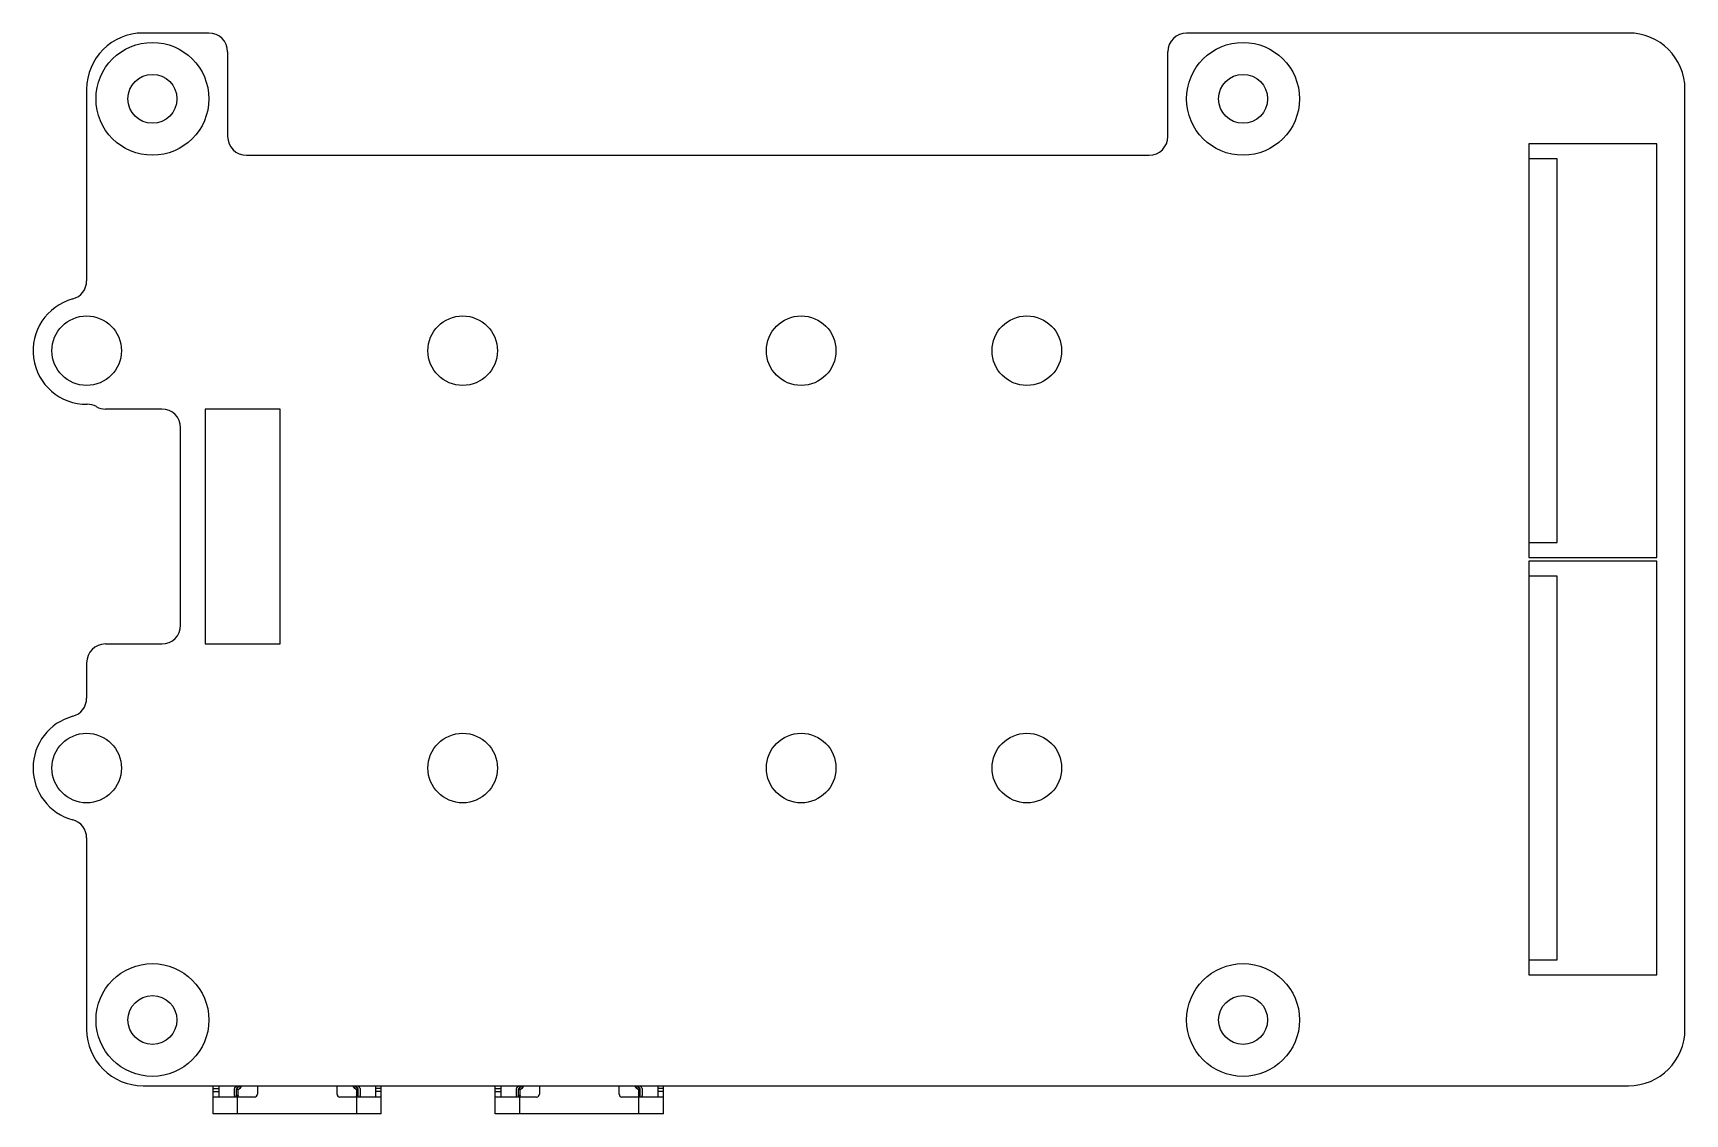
# Model space of a CAD drawing. Header units: millimetres. Extents: x -45.3 to 42.5, y -29.5 to 28.
import ezdxf

# ---------------------------------------------------------------- set-up
doc = ezdxf.new("R2010")
doc.units = ezdxf.units.MM

msp = doc.modelspace()

# ---------------------------------------------------------------- linework, layer by layer
at = {"color": 7, "linetype": 'Continuous', "lineweight": 25}
for p, q in [((-36, 28), (-39.5, 28)), ((39.5, 28), (16, 28)), ((-35, 27), (-35, 22.5)), ((15, 22.5), (15, 27)), ((-42.5, 25), (-42.5, 14.818)), ((42.5, -25), (42.5, 25)), ((41, 22.1), (34.2, 22.1)), ((34.2, 22.1), (34.2, 0.1)), ((41, 0.1), (41, 22.1)), ((-34, 21.5), (14, 21.5)), ((35.7, 21.3), (34.2, 21.3)), ((35.7, 0.9), (35.7, 21.3)), ((-38.5, 8), (-41.5, 8)), ((-32.2, 8), (-36.2, 8)), ((-36.2, 8), (-36.2, -4.5)), ((-32.2, -4.5), (-32.2, 8)), ((-37.5, -3.5), (-37.5, 7)), ((34.2, 0.9), (35.7, 0.9)), ((34.2, 0.1), (41, 0.1)), ((41, -0.1), (34.2, -0.1)), ((34.2, -0.1), (34.2, -22.1)), ((41, -22.1), (41, -0.1)), ((35.7, -0.9), (34.2, -0.9)), ((35.7, -21.3), (35.7, -0.9)), ((-41.5, -4.5), (-38.5, -4.5)), ((-36.2, -4.5), (-32.2, -4.5)), ((-42.5, -5.5), (-42.5, -7.382)), ((-42.5, -14.818), (-42.5, -25)), ((34.2, -21.3), (35.7, -21.3)), ((34.2, -22.1), (41, -22.1)), ((-39.5, -28), (39.5, -28)), ((-35.77, -29.5), (-35.77, -28)), ((-35.47, -28), (-35.47, -28.6)), ((-34.605, -28.07), (-34.512, -28)), ((-34.385, -28.03), (-34.505, -28.12)), ((-34.445, -28.2), (-34.325, -28.11)), ((-34.385, -28.03), (-34.325, -28.11)), ((-33.42, -28), (-33.42, -28.45)), ((-29.18, -28.45), (-29.18, -28)), ((-28.215, -28.03), (-28.275, -28.11)), ((-28.275, -28.11), (-28.155, -28.2)), ((-28.095, -28.12), (-28.215, -28.03)), ((-28.088, -28), (-27.995, -28.07)), ((-27.13, -28), (-27.13, -28.6)), ((-26.83, -29.5), (-26.83, -28)), ((-20.77, -29.5), (-20.77, -28)), ((-20.47, -28), (-20.47, -28.6)), ((-19.605, -28.07), (-19.512, -28)), ((-19.385, -28.03), (-19.505, -28.12)), ((-19.445, -28.2), (-19.325, -28.11)), ((-19.385, -28.03), (-19.325, -28.11)), ((-18.42, -28), (-18.42, -28.45)), ((-14.18, -28.45), (-14.18, -28)), ((-13.215, -28.03), (-13.275, -28.11)), ((-13.275, -28.11), (-13.155, -28.2)), ((-13.095, -28.12), (-13.215, -28.03)), ((-13.088, -28), (-12.995, -28.07)), ((-12.13, -28), (-12.13, -28.6)), ((-11.83, -29.5), (-11.83, -28)), ((-35.77, -28.15), (-35.47, -28.15)), ((-35.77, -28.3), (-35.47, -28.3)), ((-33.57, -28.6), (-35.77, -28.6)), ((-34.645, -28.511), (-34.645, -28.15)), ((-34.63, -28.6), (-34.64, -28.554)), ((-34.445, -28.2), (-34.545, -28.2)), ((-34.545, -28.2), (-34.545, -28.5)), ((-34.545, -28.5), (-34.445, -28.5)), ((-34.54, -28.543), (-34.443, -28.522)), ((-34.54, -28.543), (-34.528, -28.6)), ((-34.505, -28.12), (-34.445, -28.2)), ((-34.47, -29.5), (-34.47, -28.6)), ((-34.445, -28.5), (-34.445, -28.2)), ((-34.425, -28.6), (-34.443, -28.522)), ((-26.83, -28.6), (-29.03, -28.6)), ((-28.157, -28.522), (-28.175, -28.6)), ((-28.155, -28.5), (-28.157, -28.522)), ((-28.06, -28.543), (-28.157, -28.522)), ((-28.155, -28.2), (-28.095, -28.12)), ((-28.055, -28.2), (-28.155, -28.2)), ((-28.155, -28.2), (-28.155, -28.5)), ((-28.055, -28.5), (-28.155, -28.5)), ((-28.13, -29.5), (-28.13, -28.6)), ((-28.072, -28.6), (-28.06, -28.543)), ((-28.055, -28.5), (-28.055, -28.2)), ((-27.96, -28.554), (-27.97, -28.6)), ((-27.955, -28.15), (-27.955, -28.511)), ((-26.83, -28.15), (-27.13, -28.15)), ((-26.83, -28.3), (-27.13, -28.3)), ((-20.77, -28.15), (-20.47, -28.15)), ((-20.77, -28.3), (-20.47, -28.3)), ((-18.57, -28.6), (-20.77, -28.6)), ((-19.645, -28.511), (-19.645, -28.15)), ((-19.63, -28.6), (-19.64, -28.554)), ((-19.445, -28.2), (-19.545, -28.2)), ((-19.545, -28.2), (-19.545, -28.5)), ((-19.545, -28.5), (-19.445, -28.5)), ((-19.54, -28.543), (-19.443, -28.522)), ((-19.54, -28.543), (-19.528, -28.6)), ((-19.505, -28.12), (-19.445, -28.2)), ((-19.47, -29.5), (-19.47, -28.6)), ((-19.445, -28.5), (-19.445, -28.2)), ((-19.425, -28.6), (-19.443, -28.522)), ((-11.83, -28.6), (-14.03, -28.6)), ((-13.157, -28.522), (-13.175, -28.6)), ((-13.155, -28.5), (-13.157, -28.522)), ((-13.06, -28.543), (-13.157, -28.522)), ((-13.155, -28.2), (-13.095, -28.12)), ((-13.055, -28.2), (-13.155, -28.2)), ((-13.155, -28.2), (-13.155, -28.5)), ((-13.055, -28.5), (-13.155, -28.5)), ((-13.13, -29.5), (-13.13, -28.6)), ((-13.072, -28.6), (-13.06, -28.543)), ((-13.055, -28.5), (-13.055, -28.2)), ((-12.96, -28.554), (-12.97, -28.6)), ((-12.955, -28.15), (-12.955, -28.511)), ((-11.83, -28.15), (-12.13, -28.15)), ((-11.83, -28.3), (-12.13, -28.3)), ((-26.83, -29.5), (-35.77, -29.5)), ((-11.83, -29.5), (-20.77, -29.5))]:
    msp.add_line(p, q, dxfattribs=at)
for centre, radius in [((-39, 24.5), 3), ((19, 24.5), 3), ((-39, 24.5), 1.3), ((19, 24.5), 1.3), ((-42.5, 11.1), 1.85), ((-22.5, 11.1), 1.85), ((-4.5, 11.1), 1.85), ((7.5, 11.1), 1.85), ((-42.5, -11.1), 1.85), ((-22.5, -11.1), 1.85), ((-4.5, -11.1), 1.85), ((7.5, -11.1), 1.85), ((-39, -24.5), 3), ((19, -24.5), 3), ((-39, -24.5), 1.3), ((19, -24.5), 1.3)]:
    msp.add_circle(centre, radius, dxfattribs=at)
for centre, radius, start, end in [((-39.5, 25), 3, 90, 180), ((-36, 27), 1, 0, 90), ((16, 27), 1, 90, 180), ((39.5, 25), 3, 0, 90), ((-34, 22.5), 1, 180, 270), ((14, 22.5), 1, 270, 0), ((-43.5, 14.818), 1, 285.05465, 0), ((-42.5, 11.1), 2.85, 105.05465, 270.4691), ((-42.468, 7.25), 1, 61.03734, 90.4691), ((-41.5, 9), 1, 241.03734, 270), ((-38.5, 7), 1, 0, 90), ((-38.5, -3.5), 1, 270, 0), ((-41.5, -5.5), 1, 90, 180), ((-43.5, -7.382), 1, 285.05465, 0), ((-42.5, -11.1), 2.85, 105.05465, 254.94535), ((-43.5, -14.818), 1, 0, 74.94535), ((-39.5, -25), 3, 180, 270), ((39.5, -25), 3, 270, 0), ((-34.545, -28.15), 0.1, 126.8699, 180), ((-34.445, -27.95), 0.1, 306.8699, 330), ((-28.155, -27.95), 0.1, 210, 233.1301), ((-28.055, -28.15), 0.1, 0, 53.1301), ((-19.545, -28.15), 0.1, 126.8699, 180), ((-19.445, -27.95), 0.1, 306.8699, 330), ((-13.155, -27.95), 0.1, 210, 233.1301), ((-13.055, -28.15), 0.1, 360, 53.1301), ((-34.445, -28.511), 0.2, 180, 192.47253), ((-34.445, -28.2), 0.1, 126.8699, 180), ((-34.345, -28.5), 0.2, 180, 192.47253), ((-34.345, -28.5), 0.1, 180, 192.47253), ((-33.57, -28.45), 0.15, 270, 0), ((-29.03, -28.45), 0.15, 180, 270), ((-28.155, -28.2), 0.1, 360, 53.1301), ((-28.255, -28.5), 0.2, 347.52747, 360), ((-28.155, -28.511), 0.2, 347.52747, 0), ((-19.445, -28.511), 0.2, 180, 192.47253), ((-19.445, -28.2), 0.1, 126.8699, 180), ((-19.345, -28.5), 0.2, 180, 192.47253), ((-19.345, -28.5), 0.1, 180, 192.47253), ((-18.57, -28.45), 0.15, 270, 0), ((-14.03, -28.45), 0.15, 180, 270), ((-13.155, -28.2), 0.1, 360, 53.1301), ((-13.255, -28.5), 0.2, 347.52747, 360), ((-13.155, -28.511), 0.2, 347.52747, 0)]:
    msp.add_arc(centre, radius, start, end, dxfattribs=at)
for points, knots in [([(-34.325, -28.11), (-34.313, -28.1), (-34.29, -28.08), (-34.265, -28.042), (-34.256, -28.013), (-34.252, -28)], [0, 0, 0, 0, 0.342892, 0.6878365, 1, 1, 1, 1]), ([(-28.348, -28), (-28.344, -28.013), (-28.335, -28.041), (-28.31, -28.08), (-28.287, -28.1), (-28.275, -28.11)], [0, 0, 0, 0, 0.311964, 0.654967, 1, 1, 1, 1]), ([(-19.325, -28.11), (-19.313, -28.1), (-19.29, -28.08), (-19.265, -28.042), (-19.256, -28.013), (-19.252, -28)], [0, 0, 0, 0, 0.342892, 0.687836, 1, 1, 1, 1]), ([(-13.348, -28), (-13.344, -28.013), (-13.335, -28.041), (-13.31, -28.08), (-13.287, -28.1), (-13.275, -28.11)], [0, 0, 0, 0, 0.311964, 0.654967, 1, 1, 1, 1])]:
    msp.add_open_spline(points, degree=3, knots=knots, dxfattribs=at)

doc.saveas('drawing.dxf')
